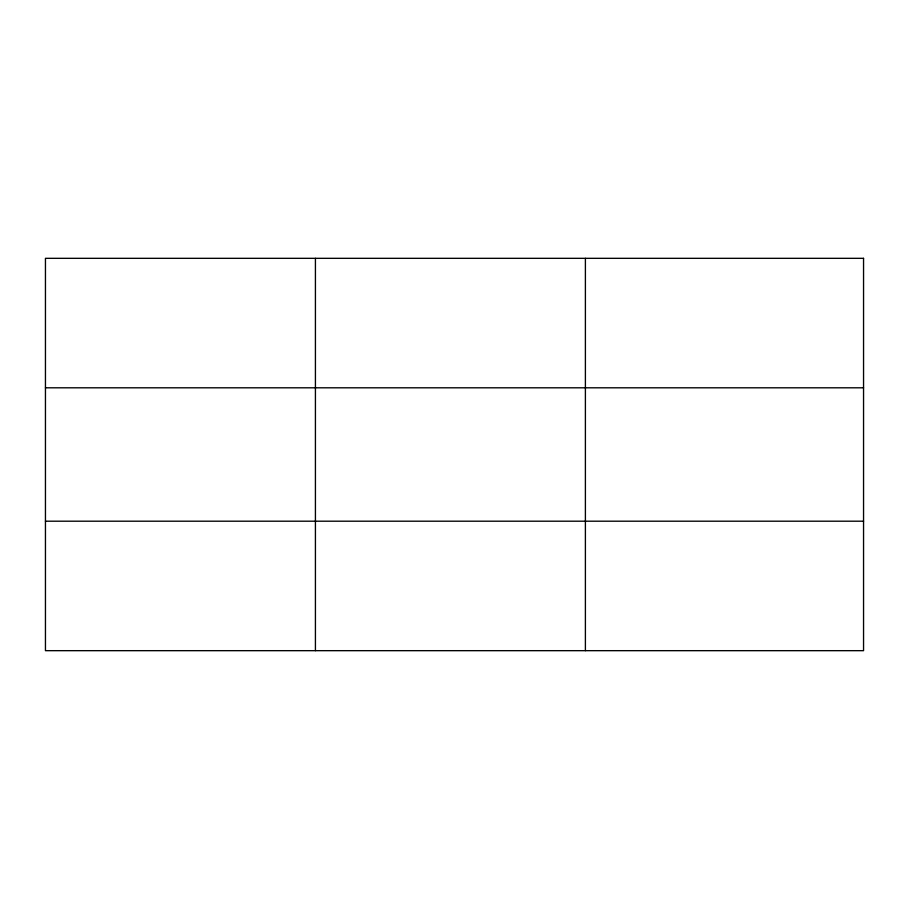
<?xml version="1.0" encoding="UTF-8"?>
<svg xmlns="http://www.w3.org/2000/svg" width="909" height="909" viewBox="0 0 909 909"><rect width="100%" height="100%" fill="white"/><g stroke="black" fill="none" stroke-linecap="round" stroke-linejoin="round"><path stroke-width="1.36" d="M315.423 258.326L315.423 650.674M585.396 258.326L585.396 650.674M45.45 387.802L863.55 387.802M45.45 521.198L863.55 521.198M863.55 258.326L863.55 650.674L45.45 650.674L45.45 258.326L863.55 258.326"/></g></svg>
